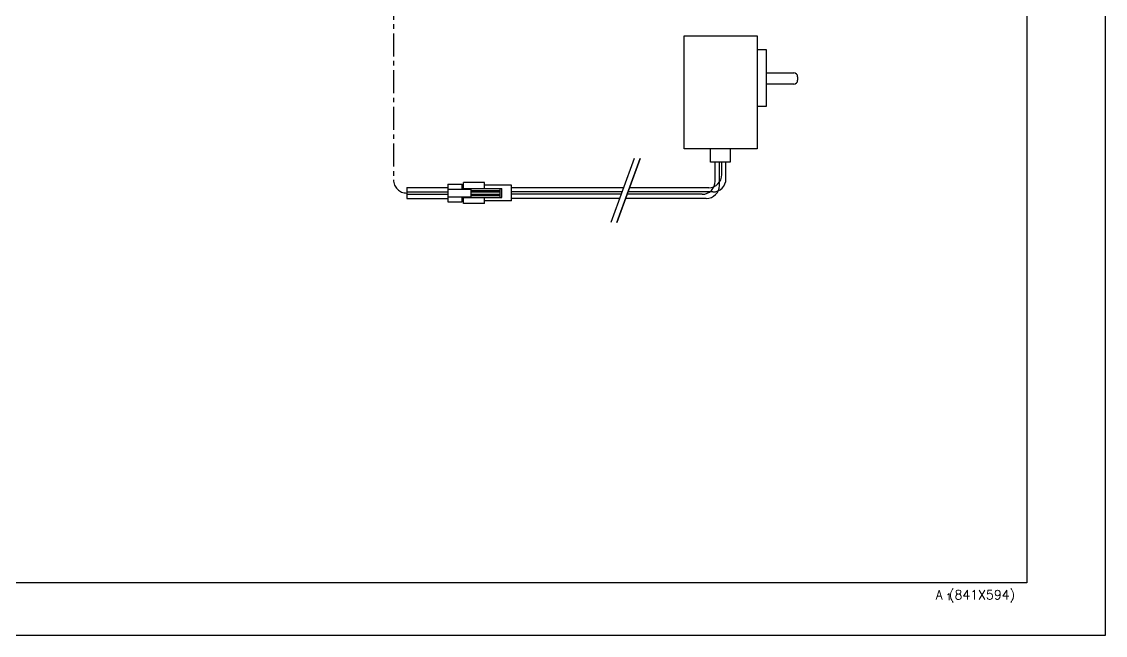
# Model space of a CAD drawing. Extents: x 12221 to 13062, y -5839 to -5245.
# Drawn here: x 12648.1 to 13061.5, y -5838.9 to -5604.9 of the extents above; entities that cross this region are included whole.
import ezdxf

# ---------------------------------------------------------------- set-up
doc = ezdxf.new("R2010")
doc.units = 0
doc.header["$LTSCALE"] = 7
doc.header["$MEASUREMENT"] = 0
doc.linetypes.add('CENTER', pattern=[2, 1.25, -0.25, 0.25, -0.25])
doc.layers.get('0').update_dxf_attribs({"color": 2, "linetype": 'CONTINUOUS'})
for name, color, linetype in [('5', 2, 'CONTINUOUS'), ('CL', 1, 'CENTER'), ('DIM', 2, 'CONTINUOUS'), ('DWG', 7, 'CONTINUOUS'), ('TXT', 5, 'CONTINUOUS')]:
    doc.layers.add(name, color=color, linetype=linetype)
doc.styles.add('GHS', font='ROMANS.shx', dxfattribs={"bigfont": 'GHS.shx'})

# ---------------------------------------------------------------- blocks, each defined once
blk = doc.blocks.new('BORDER')
for p, q in [((1, 0), (1, 1)), ((0, 0), (1, 0))]:
    blk.add_line(p, q)

msp = doc.modelspace()

# ---------------------------------------------------------------- linework, layer by layer
at = {"color": 1}
for p, q in [((12912.69, -5665.73), (12912.69, -5658.41)), ((12914.29, -5667.33), (12914.29, -5658.41)), ((12810.64, -5666.83), (12810.64, -5673.63)), ((12810.64, -5666.83), (12816.14, -5666.83)), ((12816.14, -5668.73), (12816.14, -5666.83)), ((12816.14, -5667.43), (12816.64, -5667.43)), ((12816.64, -5668.73), (12816.64, -5667.43)), ((12794.98, -5670.68), (12810.64, -5670.68)), ((12810.64, -5668.73), (12819.64, -5668.73)), ((12810.64, -5671.73), (12819.64, -5671.73)), ((12816.14, -5673.63), (12816.14, -5671.73)), ((12816.64, -5673.03), (12816.64, -5671.73)), ((12819.64, -5671.73), (12819.64, -5668.73)), ((12876.83, -5670.73), (12834.89, -5670.73)), ((12907.69, -5670.73), (12879.13, -5670.73)), ((12794.98, -5672.28), (12810.64, -5672.28)), ((12810.64, -5673.63), (12816.14, -5673.63)), ((12816.14, -5673.03), (12816.64, -5673.03)), ((12876.25, -5672.33), (12834.89, -5672.33)), ((12909.29, -5672.33), (12878.54, -5672.33))]:
    msp.add_line(p, q, dxfattribs=at)
for p, q in [((12915.19, -5663.23), (12915.19, -5658.41)), ((12916.79, -5664.83), (12916.79, -5658.41)), ((12794.98, -5668.18), (12810.64, -5668.18)), ((12794.98, -5669.78), (12810.64, -5669.78)), ((12877.75, -5668.23), (12834.89, -5668.23)), ((12877.16, -5669.83), (12834.89, -5669.83)), ((12911.79, -5669.83), (12879.45, -5669.83)), ((12910.19, -5668.23), (12880.04, -5668.23))]:
    msp.add_line(p, q)
at = {"color": 2}
for p, q in [((12824.64, -5666.23), (12816.64, -5666.23)), ((12816.64, -5668.73), (12816.64, -5666.23)), ((12824.64, -5668.53), (12824.64, -5666.23)), ((12834.94, -5667.23), (12824.64, -5667.23)), ((12834.94, -5673.23), (12834.94, -5667.23)), ((12816.64, -5668.53), (12831.24, -5668.53)), ((12816.64, -5674.23), (12816.64, -5671.73)), ((12819.64, -5671.93), (12819.64, -5668.53)), ((12819.64, -5669.23), (12830.64, -5669.23)), ((12819.64, -5669.73), (12830.64, -5669.73)), ((12819.64, -5670.73), (12830.64, -5670.73)), ((12819.64, -5671.23), (12830.64, -5671.23)), ((12830.64, -5671.93), (12830.64, -5668.53)), ((12831.24, -5671.93), (12831.24, -5668.53)), ((12816.64, -5671.93), (12831.24, -5671.93)), ((12824.64, -5674.23), (12816.64, -5674.23)), ((12824.64, -5674.23), (12824.64, -5671.93)), ((12834.94, -5673.23), (12824.64, -5673.23))]:
    msp.add_line(p, q, dxfattribs=at)
for centre in [(12910.19, -5663.23), (12911.79, -5664.83)]:
    msp.add_arc(centre, 5, 270, 0)
at = {"color": 1}
for centre in [(12907.69, -5665.73), (12909.29, -5667.33)]:
    msp.add_arc(centre, 5, 270, 0, dxfattribs=at)
at = {"layer": '5', "color": 0, "linetype": 'Continuous'}
for p, q in [((12932.12, -5624.41), (12942.63, -5624.41)), ((12944.13, -5625.91), (12944.13, -5627.19)), ((12942.63, -5628.69), (12932.12, -5628.69)), ((12872.94, -5681.36), (12881.87, -5656.96)), ((12875.18, -5681.5), (12884.11, -5657.1)), ((12875.23, -5681.36), (12884.17, -5656.96))]:
    msp.add_line(p, q, dxfattribs=at)
msp.add_lwpolyline([(12900.84, -5610.32), (12928.64, -5610.32), (12928.64, -5653.34), (12900.84, -5653.34)], close=True, dxfattribs=at)
for points in [[(12928.64, -5615.52), (12932.12, -5615.52), (12932.12, -5637.2), (12928.64, -5637.2)], [(12918.44, -5653.34), (12918.44, -5658.44), (12910.88, -5658.44), (12910.88, -5653.34)]]:
    msp.add_lwpolyline(points, dxfattribs=at)
for centre, start, end in [((12942.63, -5625.91), 0, 90), ((12942.63, -5627.19), 270, 0)]:
    msp.add_arc(centre, 1.5, start, end, dxfattribs=at)
at = {"layer": 'CL'}
msp.add_line((12789.98, -5427.38), (12789.98, -5665.25), dxfattribs=at)
msp.add_arc((12794.98, -5665.25), 5, 180, 270, dxfattribs=at)
at = {"layer": 'DIM'}
for p, q in [((12794.98, -5668.18), (12794.98, -5672.28)), ((12794.98, -5670.25), (12794.98, -5670.25))]:
    msp.add_line(p, q, dxfattribs=at)
at = {"layer": 'TXT'}
for p, q in [((13031.51, -5264.95), (13031.51, -5818.95)), ((13031.51, -5818.95), (12245.51, -5818.95))]:
    msp.add_line(p, q, dxfattribs=at)

# ---------------------------------------------------------------- block references
at = {"xscale": 841, "yscale": 594, "zscale": 841}
msp.add_blockref('BORDER', (12220.51, -5838.95), dxfattribs=at)

# ---------------------------------------------------------------- texts
at = {"layer": 'DWG', "style": 'GHS'}
for s, height, p in [('A (841X594)', 3.5, (12996.77, -5825.23)), ('1', 2.5, (13000.71, -5825.55))]:
    msp.add_text(s, height=height, dxfattribs=at).set_placement(p)

doc.saveas('drawing.dxf')
